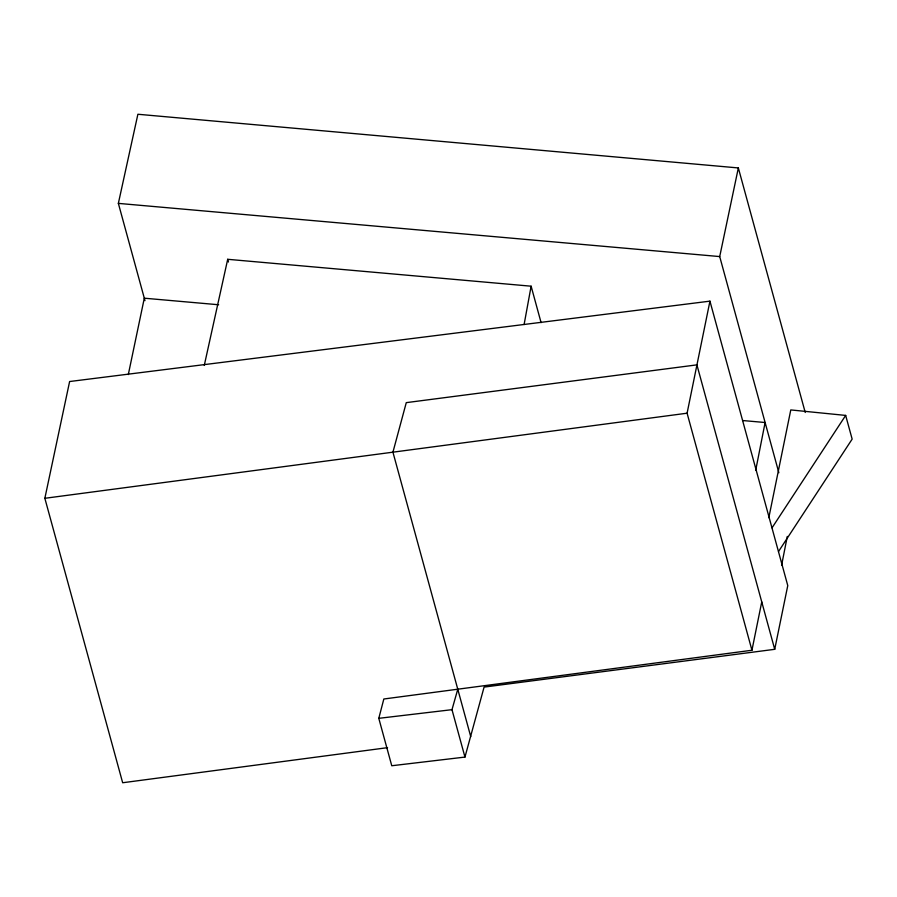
<?xml version="1.0" encoding="UTF-8"?>
<svg xmlns="http://www.w3.org/2000/svg" width="897" height="897" viewBox="0 0 897 897"><rect width="100%" height="100%" fill="white"/><g stroke="black" fill="none" stroke-linecap="round" stroke-linejoin="round"><path stroke-width="1.35" d="M524.106 324.523L531.125 286.199L227.703 259.3L204.269 365.438M755.7 470.275L765.107 422.509L742.862 420.547M781.635 565.088L787.286 536.428M709.942 301.145L787.768 585.595L774.716 649.316L484.088 687.091L464.96 757.079L391.765 765.746L378.792 718.329L383.838 698.998L751.944 650.247L687.091 413.203L709.942 301.145L69.618 381.528L44.85 498.295L122.665 782.745L387.549 747.661M768.819 517.692L790.784 409.929L845.669 415.412L852.15 439.115L778.518 551.52M751.944 650.247L761.744 601.909M128.305 374.576L144.305 298.196L218.644 304.756M778.854 472.741L719.708 256.576L738.343 167.941L137.891 114.255L118.359 203.384L144.978 300.652M464.96 757.079L451.987 709.673L457.784 689.232M772.037 527.817L845.669 415.412M44.85 498.295L687.091 413.203M378.792 718.329L451.987 709.673M118.359 203.384L719.708 256.576M738.343 167.941L805.237 412.474M774.716 649.316L696.902 364.866L406.274 402.641L392.931 452.189L470.746 736.639M531.125 286.199L541.093 322.651M227.703 259.3L228.443 262.002"/></g></svg>
